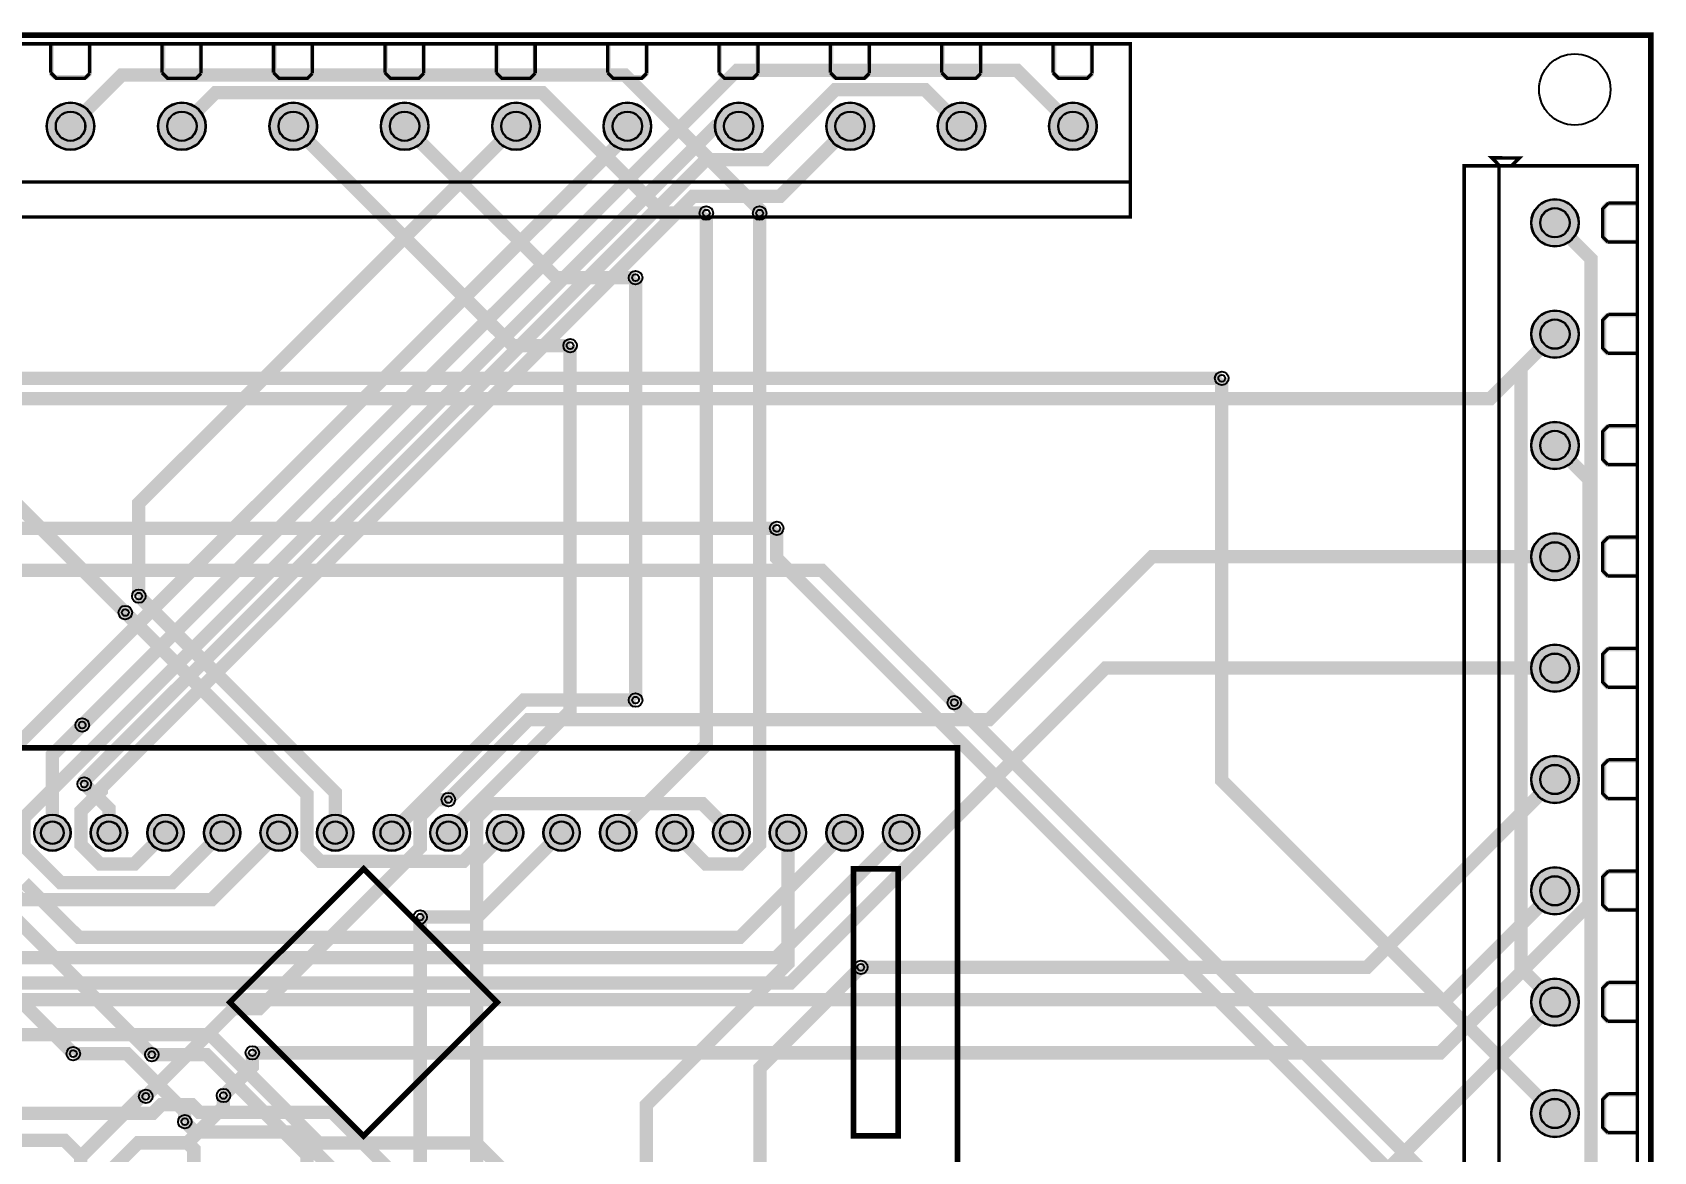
# Model space of a CAD drawing. Header units: millimetres. Extents: x 24 to 141, y 0 to 98.
# Drawn here: x 67.8 to 140.6, y 47.8 to 98.1 of the extents above; entities that cross this region are included whole.
import ezdxf

# ---------------------------------------------------------------- set-up
doc = ezdxf.new("R2010")
doc.units = ezdxf.units.MM
for name, color, linetype, true_color in [('BoardOutLine', 7, 'Continuous', 0xff00ff), ('BottomLayer', 7, 'Continuous', 0x0000ff), ('BottomSolderMaskLayer', 7, 'Continuous', 0xaa00ff), ('Document', 7, 'Continuous', 0xffffff), ('Hole', 7, 'Continuous', 0x222222), ('Multi-Layer', 7, 'Continuous', 0xc0c0c0), ('TopLayer', 7, 'Continuous', 0xff0000), ('TopSilkLayer', 7, 'Continuous', 0xffcc00), ('TopSolderMaskLayer', 7, 'Continuous', 0x800080)]:
    doc.layers.add(name, color=color, linetype=linetype, true_color=true_color)

msp = doc.modelspace()

# ---------------------------------------------------------------- hatches: boundary and pattern name
at = {"layer": 'BottomSolderMaskLayer'}
for points in [[(68.427, 93.853, 1), (70.578, 93.853, 1)], [(73.427, 93.853, 1), (75.578, 93.853, 1)], [(78.427, 93.853, 1), (80.578, 93.853, 1)], [(83.427, 93.853, 1), (85.578, 93.853, 1)], [(88.427, 93.853, 1), (90.578, 93.853, 1)], [(93.427, 93.853, 1), (95.578, 93.853, 1)], [(98.427, 93.853, 1), (100.578, 93.853, 1)], [(103.427, 93.853, 1), (105.578, 93.853, 1)], [(108.427, 93.853, 1), (110.578, 93.853, 1)], [(113.427, 93.853, 1), (115.578, 93.853, 1)], [(135.069, 89.516, 1), (137.22, 89.516, 1)], [(135.069, 84.516, 1), (137.22, 84.516, 1)], [(135.069, 79.516, 1), (137.22, 79.516, 1)], [(135.069, 74.516, 1), (137.22, 74.516, 1)], [(135.069, 69.516, 1), (137.22, 69.516, 1)], [(135.069, 64.516, 1), (137.22, 64.516, 1)], [(67.864, 62.125, 1), (69.515, 62.125, 1)], [(70.404, 62.125, 1), (72.055, 62.125, 1)], [(72.944, 62.125, 1), (74.595, 62.125, 1)], [(75.484, 62.125, 1), (77.135, 62.125, 1)], [(78.024, 62.125, 1), (79.675, 62.125, 1)], [(80.564, 62.125, 1), (82.215, 62.125, 1)], [(83.104, 62.125, 1), (84.755, 62.125, 1)], [(85.644, 62.125, 1), (87.295, 62.125, 1)], [(88.184, 62.125, 1), (89.835, 62.125, 1)], [(90.724, 62.125, 1), (92.375, 62.125, 1)], [(93.264, 62.125, 1), (94.915, 62.125, 1)], [(95.804, 62.125, 1), (97.455, 62.125, 1)], [(98.344, 62.125, 1), (99.995, 62.125, 1)], [(100.884, 62.125, 1), (102.535, 62.125, 1)], [(103.424, 62.125, 1), (105.075, 62.125, 1)], [(105.964, 62.125, 1), (107.615, 62.125, 1)], [(135.069, 59.516, 1), (137.22, 59.516, 1)], [(135.069, 54.516, 1), (137.22, 54.516, 1)], [(135.069, 49.516, 1), (137.22, 49.516, 1)]]:
    msp.add_hatch(color=256, dxfattribs=at).paths.add_polyline_path(points)
at = {"layer": 'Document'}
for points in [[(70.452, 97.553), (70.452, 96.153), (70.252, 95.953), (68.752, 95.953), (68.552, 96.153), (68.552, 97.553), (68.752, 97.553), (68.752, 96.253), (68.852, 96.153), (70.152, 96.153), (70.252, 96.253), (70.252, 97.553)], [(75.452, 97.553), (75.452, 96.153), (75.252, 95.953), (73.752, 95.953), (73.552, 96.153), (73.552, 97.553), (73.752, 97.553), (73.752, 96.253), (73.852, 96.153), (75.152, 96.153), (75.252, 96.253), (75.252, 97.553)], [(80.452, 97.553), (80.452, 96.153), (80.252, 95.953), (78.752, 95.953), (78.552, 96.153), (78.552, 97.553), (78.752, 97.553), (78.752, 96.253), (78.852, 96.153), (80.152, 96.153), (80.252, 96.253), (80.252, 97.553)], [(85.452, 97.553), (85.452, 96.153), (85.252, 95.953), (83.752, 95.953), (83.552, 96.153), (83.552, 97.553), (83.752, 97.553), (83.752, 96.253), (83.852, 96.153), (85.152, 96.153), (85.252, 96.253), (85.252, 97.553)], [(90.452, 97.553), (90.452, 96.153), (90.252, 95.953), (88.752, 95.953), (88.552, 96.153), (88.552, 97.553), (88.752, 97.553), (88.752, 96.253), (88.852, 96.153), (90.152, 96.153), (90.252, 96.253), (90.252, 97.553)], [(95.452, 97.553), (95.452, 96.153), (95.252, 95.953), (93.752, 95.953), (93.552, 96.153), (93.552, 97.553), (93.752, 97.553), (93.752, 96.253), (93.852, 96.153), (95.152, 96.153), (95.252, 96.253), (95.252, 97.553)], [(100.452, 97.553), (100.452, 96.153), (100.252, 95.953), (98.752, 95.953), (98.552, 96.153), (98.552, 97.553), (98.752, 97.553), (98.752, 96.253), (98.852, 96.153), (100.152, 96.153), (100.252, 96.253), (100.252, 97.553)], [(105.452, 97.553), (105.452, 96.153), (105.252, 95.953), (103.752, 95.953), (103.552, 96.153), (103.552, 97.553), (103.752, 97.553), (103.752, 96.253), (103.852, 96.153), (105.152, 96.153), (105.252, 96.253), (105.252, 97.553)], [(110.452, 97.553), (110.452, 96.153), (110.252, 95.953), (108.752, 95.953), (108.552, 96.153), (108.552, 97.553), (108.752, 97.553), (108.752, 96.253), (108.852, 96.153), (110.152, 96.153), (110.252, 96.253), (110.252, 97.553)], [(115.452, 97.553), (115.452, 96.153), (115.252, 95.953), (113.752, 95.953), (113.552, 96.153), (113.552, 97.553), (113.752, 97.553), (113.752, 96.253), (113.852, 96.153), (115.152, 96.153), (115.252, 96.253), (115.252, 97.553)], [(139.844, 88.566), (138.444, 88.566), (138.244, 88.766), (138.244, 90.266), (138.444, 90.466), (139.844, 90.466), (139.844, 90.266), (138.544, 90.266), (138.444, 90.166), (138.444, 88.866), (138.544, 88.766), (139.844, 88.766)], [(139.844, 83.566), (138.444, 83.566), (138.244, 83.766), (138.244, 85.266), (138.444, 85.466), (139.844, 85.466), (139.844, 85.266), (138.544, 85.266), (138.444, 85.166), (138.444, 83.866), (138.544, 83.766), (139.844, 83.766)], [(139.844, 78.566), (138.444, 78.566), (138.244, 78.766), (138.244, 80.266), (138.444, 80.466), (139.844, 80.466), (139.844, 80.266), (138.544, 80.266), (138.444, 80.166), (138.444, 78.866), (138.544, 78.766), (139.844, 78.766)], [(139.844, 73.566), (138.444, 73.566), (138.244, 73.766), (138.244, 75.266), (138.444, 75.466), (139.844, 75.466), (139.844, 75.266), (138.544, 75.266), (138.444, 75.166), (138.444, 73.866), (138.544, 73.766), (139.844, 73.766)], [(139.844, 68.566), (138.444, 68.566), (138.244, 68.766), (138.244, 70.266), (138.444, 70.466), (139.844, 70.466), (139.844, 70.266), (138.544, 70.266), (138.444, 70.166), (138.444, 68.866), (138.544, 68.766), (139.844, 68.766)], [(139.844, 63.566), (138.444, 63.566), (138.244, 63.766), (138.244, 65.266), (138.444, 65.466), (139.844, 65.466), (139.844, 65.266), (138.544, 65.266), (138.444, 65.166), (138.444, 63.866), (138.544, 63.766), (139.844, 63.766)], [(139.844, 58.566), (138.444, 58.566), (138.244, 58.766), (138.244, 60.266), (138.444, 60.466), (139.844, 60.466), (139.844, 60.266), (138.544, 60.266), (138.444, 60.166), (138.444, 58.866), (138.544, 58.766), (139.844, 58.766)], [(139.844, 53.566), (138.444, 53.566), (138.244, 53.766), (138.244, 55.266), (138.444, 55.466), (139.844, 55.466), (139.844, 55.266), (138.544, 55.266), (138.444, 55.166), (138.444, 53.866), (138.544, 53.766), (139.844, 53.766)], [(139.844, 48.566), (138.444, 48.566), (138.244, 48.766), (138.244, 50.266), (138.444, 50.466), (139.844, 50.466), (139.844, 50.266), (138.544, 50.266), (138.444, 50.166), (138.444, 48.866), (138.544, 48.766), (139.844, 48.766)]]:
    msp.add_hatch(color=256, dxfattribs=at).paths.add_polyline_path(points)
at = {"layer": 'Multi-Layer'}
for points in [[(68.452, 93.853, 1), (70.552, 93.853, 1)], [(73.452, 93.853, 1), (75.552, 93.853, 1)], [(78.452, 93.853, 1), (80.552, 93.853, 1)], [(83.452, 93.853, 1), (85.552, 93.853, 1)], [(88.452, 93.853, 1), (90.552, 93.853, 1)], [(93.452, 93.853, 1), (95.552, 93.853, 1)], [(98.452, 93.853, 1), (100.552, 93.853, 1)], [(103.452, 93.853, 1), (105.552, 93.853, 1)], [(108.452, 93.853, 1), (110.552, 93.853, 1)], [(113.452, 93.853, 1), (115.552, 93.853, 1)], [(135.094, 89.516, 1), (137.194, 89.516, 1)], [(135.094, 84.516, 1), (137.194, 84.516, 1)], [(135.094, 79.516, 1), (137.194, 79.516, 1)], [(135.094, 74.516, 1), (137.194, 74.516, 1)], [(135.094, 69.516, 1), (137.194, 69.516, 1)], [(135.094, 64.516, 1), (137.194, 64.516, 1)], [(67.889, 62.125, 1), (69.489, 62.125, 1)], [(70.429, 62.125, 1), (72.029, 62.125, 1)], [(72.969, 62.125, 1), (74.569, 62.125, 1)], [(75.509, 62.125, 1), (77.109, 62.125, 1)], [(78.049, 62.125, 1), (79.649, 62.125, 1)], [(80.589, 62.125, 1), (82.189, 62.125, 1)], [(83.129, 62.125, 1), (84.729, 62.125, 1)], [(85.669, 62.125, 1), (87.269, 62.125, 1)], [(88.209, 62.125, 1), (89.809, 62.125, 1)], [(90.749, 62.125, 1), (92.349, 62.125, 1)], [(93.289, 62.125, 1), (94.889, 62.125, 1)], [(95.829, 62.125, 1), (97.429, 62.125, 1)], [(98.369, 62.125, 1), (99.969, 62.125, 1)], [(100.909, 62.125, 1), (102.509, 62.125, 1)], [(103.449, 62.125, 1), (105.049, 62.125, 1)], [(105.989, 62.125, 1), (107.589, 62.125, 1)], [(135.094, 59.516, 1), (137.194, 59.516, 1)], [(135.094, 54.516, 1), (137.194, 54.516, 1)], [(135.094, 49.516, 1), (137.194, 49.516, 1)]]:
    msp.add_hatch(color=256, dxfattribs=at).paths.add_polyline_path(points)
at = {"layer": 'TopSolderMaskLayer'}
for points in [[(68.427, 93.853, 1), (70.578, 93.853, 1)], [(73.427, 93.853, 1), (75.578, 93.853, 1)], [(78.427, 93.853, 1), (80.578, 93.853, 1)], [(83.427, 93.853, 1), (85.578, 93.853, 1)], [(88.427, 93.853, 1), (90.578, 93.853, 1)], [(93.427, 93.853, 1), (95.578, 93.853, 1)], [(98.427, 93.853, 1), (100.578, 93.853, 1)], [(103.427, 93.853, 1), (105.578, 93.853, 1)], [(108.427, 93.853, 1), (110.578, 93.853, 1)], [(113.427, 93.853, 1), (115.578, 93.853, 1)], [(135.069, 89.516, 1), (137.22, 89.516, 1)], [(135.069, 84.516, 1), (137.22, 84.516, 1)], [(135.069, 79.516, 1), (137.22, 79.516, 1)], [(135.069, 74.516, 1), (137.22, 74.516, 1)], [(135.069, 69.516, 1), (137.22, 69.516, 1)], [(135.069, 64.516, 1), (137.22, 64.516, 1)], [(67.864, 62.125, 1), (69.515, 62.125, 1)], [(70.404, 62.125, 1), (72.055, 62.125, 1)], [(72.944, 62.125, 1), (74.595, 62.125, 1)], [(75.484, 62.125, 1), (77.135, 62.125, 1)], [(78.024, 62.125, 1), (79.675, 62.125, 1)], [(80.564, 62.125, 1), (82.215, 62.125, 1)], [(83.104, 62.125, 1), (84.755, 62.125, 1)], [(85.644, 62.125, 1), (87.295, 62.125, 1)], [(88.184, 62.125, 1), (89.835, 62.125, 1)], [(90.724, 62.125, 1), (92.375, 62.125, 1)], [(93.264, 62.125, 1), (94.915, 62.125, 1)], [(95.804, 62.125, 1), (97.455, 62.125, 1)], [(98.344, 62.125, 1), (99.995, 62.125, 1)], [(100.884, 62.125, 1), (102.535, 62.125, 1)], [(103.424, 62.125, 1), (105.075, 62.125, 1)], [(105.964, 62.125, 1), (107.615, 62.125, 1)], [(135.069, 59.516, 1), (137.22, 59.516, 1)], [(135.069, 54.516, 1), (137.22, 54.516, 1)], [(135.069, 49.516, 1), (137.22, 49.516, 1)]]:
    msp.add_hatch(color=256, dxfattribs=at).paths.add_polyline_path(points)

# ---------------------------------------------------------------- linework, layer by layer
at = {"layer": 'BoardOutLine', "const_width": 0.254}
msp.add_lwpolyline([(23.874, 92.928), (23.874, 97.94), (140.445, 97.94), (140.445, -0.105), (23.874, -0.105), (23.874, 92.928)], close=True, dxfattribs=at)
at = {"layer": 'BottomLayer', "const_width": 0.6}
for points in [[(70.029, 66.96), (99.437, 96.368), (111.988, 96.368), (114.502, 93.853)], [(109.502, 93.853), (107.864, 95.491), (103.83, 95.491), (100.688, 92.349), (98.028, 92.349), (70.119, 64.44), (70.119, 64.316)], [(71.961, 72.012), (64.502, 79.471), (64.502, 93.853)], [(78.849, 62.125), (75.849, 59.125), (67.274, 59.125), (64.879, 61.519), (64.879, 63.842), (94.502, 93.465), (94.502, 93.853)], [(99.502, 93.853), (98.467, 93.853), (67.419, 62.806), (67.419, 61.519), (69.055, 59.884), (74.068, 59.884), (76.309, 62.125)], [(104.502, 93.853), (101.359, 90.71), (97.455, 90.71), (70.878, 64.133), (70.878, 64.002), (69.975, 63.099), (69.975, 61.579), (70.837, 60.716), (72.36, 60.716), (73.769, 62.125)], [(89.502, 93.853), (72.568, 76.919), (72.568, 72.75)], [(98.044, 89.951), (98.044, 66.08), (94.089, 62.125)], [(100.439, 89.951), (100.439, 61.594), (99.561, 60.716), (98.039, 60.716), (96.629, 62.125)], [(136.271, 33.448), (137.764, 34.941), (137.764, 87.896), (136.144, 89.516)], [(94.869, 87.051), (94.869, 68.079)], [(136.144, 54.516), (134.615, 56.046), (134.615, 82.987), (136.144, 84.516)], [(91.932, 83.999), (91.932, 67.588), (86.469, 62.125)], [(121.186, 82.532), (121.186, 64.475), (136.144, 49.516)], [(69.627, 52.2), (62.339, 59.488), (62.339, 66.694), (62.212, 66.821), (62.212, 77.12), (63.482, 78.39)], [(101.206, 75.798), (101.206, 74.455), (136.144, 39.516)], [(55.862, 69.991), (55.862, 56.582), (62.919, 49.525), (73.197, 49.525), (73.578, 49.906), (74.947, 49.906), (75.29, 49.564), (81.251, 49.564), (83.929, 46.885)], [(109.178, 67.963), (132.625, 44.516), (136.144, 44.516)], [(72.882, 50.284), (76.826, 54.228), (77.975, 54.228), (85.199, 61.452), (85.199, 62.864), (85.95, 63.614), (86.466, 63.614)], [(101.709, 62.125), (101.709, 56.248), (95.359, 49.898), (95.359, 41.952), (84.225, 30.818), (56.222, 30.818), (54.592, 32.448), (54.592, 32.67)], [(73.153, 52.16), (63.609, 61.704), (63.609, 62.125)], [(83.636, 32.004), (87.739, 36.107), (87.739, 60.855), (89.009, 62.125)], [(83.89, 36.449), (85.2, 37.758), (85.2, 58.334)], [(53.703, 24.27), (55.051, 22.923), (59.393, 22.923), (60.053, 23.584), (60.053, 24.942), (65.105, 29.994), (84.513, 29.994), (100.452, 45.934), (100.452, 51.554), (104.979, 56.081)], [(76.369, 50.322), (77.665, 51.618), (77.665, 52.239)], [(81.389, 46.885), (79.587, 48.688), (75.093, 48.688), (74.633, 49.148)], [(63.609, 46.885), (65.032, 48.308), (69.236, 48.308), (69.959, 47.585), (69.959, 46.242), (80.856, 35.345)]]:
    msp.add_lwpolyline(points, dxfattribs=at)
at = {"layer": 'BottomSolderMaskLayer'}
for centre, radius in [((69.502, 93.853), 1.075), ((74.502, 93.853), 1.075), ((79.502, 93.853), 1.075), ((84.502, 93.853), 1.075), ((89.502, 93.853), 1.075), ((94.502, 93.853), 1.075), ((99.502, 93.853), 1.075), ((104.502, 93.853), 1.075), ((109.502, 93.853), 1.075), ((114.502, 93.853), 1.075), ((69.502, 93.853), 0.666), ((74.502, 93.853), 0.666), ((79.502, 93.853), 0.666), ((84.502, 93.853), 0.666), ((89.502, 93.853), 0.666), ((94.502, 93.853), 0.666), ((99.502, 93.853), 0.666), ((104.502, 93.853), 0.666), ((109.502, 93.853), 0.666), ((114.502, 93.853), 0.666), ((136.144, 89.516), 1.075), ((136.144, 89.516), 0.666), ((136.144, 84.516), 1.075), ((136.144, 84.516), 0.666), ((136.144, 79.516), 1.075), ((136.144, 79.516), 0.666), ((136.144, 74.516), 1.075), ((136.144, 74.516), 0.666), ((136.144, 69.516), 1.075), ((136.144, 69.516), 0.666), ((136.144, 64.516), 1.075), ((136.144, 64.516), 0.666), ((68.689, 62.125), 0.825), ((68.689, 62.125), 0.516), ((71.229, 62.125), 0.825), ((71.229, 62.125), 0.516), ((73.769, 62.125), 0.825), ((73.769, 62.125), 0.516), ((76.309, 62.125), 0.825), ((76.309, 62.125), 0.516), ((78.849, 62.125), 0.825), ((78.849, 62.125), 0.516), ((81.389, 62.125), 0.825), ((81.389, 62.125), 0.516), ((83.929, 62.125), 0.825), ((83.929, 62.125), 0.516), ((86.469, 62.125), 0.825), ((86.469, 62.125), 0.516), ((89.009, 62.125), 0.825), ((89.009, 62.125), 0.516), ((91.549, 62.125), 0.825), ((91.549, 62.125), 0.516), ((94.089, 62.125), 0.825), ((94.089, 62.125), 0.516), ((96.629, 62.125), 0.825), ((96.629, 62.125), 0.516), ((99.169, 62.125), 0.825), ((99.169, 62.125), 0.516), ((101.709, 62.125), 0.825), ((101.709, 62.125), 0.516), ((104.249, 62.125), 0.825), ((104.249, 62.125), 0.516), ((106.789, 62.125), 0.825), ((106.789, 62.125), 0.516), ((136.144, 59.516), 1.075), ((136.144, 59.516), 0.666), ((136.144, 54.516), 1.075), ((136.144, 54.516), 0.666), ((136.144, 49.516), 1.075), ((136.144, 49.516), 0.666)]:
    msp.add_circle(centre, radius, dxfattribs=at)
at = {"layer": 'Hole'}
for centre in [(98.044, 89.951), (100.439, 89.951), (94.869, 87.051), (91.932, 83.999), (121.186, 82.532), (101.206, 75.798), (72.568, 72.75), (71.961, 72.012), (94.869, 68.08), (109.178, 67.963), (70.029, 66.96), (70.119, 64.316), (86.466, 63.614), (85.2, 58.335), (104.979, 56.081), (69.627, 52.2), (73.153, 52.16), (77.665, 52.24), (72.882, 50.284), (76.369, 50.322), (74.633, 49.148)]:
    msp.add_circle(centre, 0.153, dxfattribs=at)
at = {"layer": 'Multi-Layer'}
for centre, radius in [((137.033, 95.504), 1.6), ((69.502, 93.853), 1.05), ((74.502, 93.853), 1.05), ((79.502, 93.853), 1.05), ((84.502, 93.853), 1.05), ((89.502, 93.853), 1.05), ((94.502, 93.853), 1.05), ((99.502, 93.853), 1.05), ((104.502, 93.853), 1.05), ((109.502, 93.853), 1.05), ((114.502, 93.853), 1.05), ((69.502, 93.853), 0.65), ((74.502, 93.853), 0.65), ((79.502, 93.853), 0.65), ((84.502, 93.853), 0.65), ((89.502, 93.853), 0.65), ((94.502, 93.853), 0.65), ((99.502, 93.853), 0.65), ((104.502, 93.853), 0.65), ((109.502, 93.853), 0.65), ((114.502, 93.853), 0.65), ((98.044, 89.951), 0.305), ((100.439, 89.951), 0.305), ((136.144, 89.516), 1.05), ((136.144, 89.516), 0.65), ((94.869, 87.051), 0.305), ((136.144, 84.516), 1.05), ((136.144, 84.516), 0.65), ((91.932, 83.999), 0.305), ((121.186, 82.532), 0.305), ((136.144, 79.516), 1.05), ((136.144, 79.516), 0.65), ((101.206, 75.798), 0.305), ((136.144, 74.516), 1.05), ((136.144, 74.516), 0.65), ((72.568, 72.75), 0.305), ((71.961, 72.012), 0.305), ((136.144, 69.516), 1.05), ((136.144, 69.516), 0.65), ((94.869, 68.08), 0.305), ((109.178, 67.963), 0.305), ((70.029, 66.96), 0.305), ((136.144, 64.516), 1.05), ((136.144, 64.516), 0.65), ((70.119, 64.316), 0.305), ((86.466, 63.614), 0.305), ((68.689, 62.125), 0.8), ((68.689, 62.125), 0.5), ((71.229, 62.125), 0.8), ((71.229, 62.125), 0.5), ((73.769, 62.125), 0.8), ((73.769, 62.125), 0.5), ((76.309, 62.125), 0.8), ((76.309, 62.125), 0.5), ((78.849, 62.125), 0.8), ((78.849, 62.125), 0.5), ((81.389, 62.125), 0.8), ((81.389, 62.125), 0.5), ((83.929, 62.125), 0.8), ((83.929, 62.125), 0.5), ((86.469, 62.125), 0.8), ((86.469, 62.125), 0.5), ((89.009, 62.125), 0.8), ((89.009, 62.125), 0.5), ((91.549, 62.125), 0.8), ((91.549, 62.125), 0.5), ((94.089, 62.125), 0.8), ((94.089, 62.125), 0.5), ((96.629, 62.125), 0.8), ((96.629, 62.125), 0.5), ((99.169, 62.125), 0.8), ((99.169, 62.125), 0.5), ((101.709, 62.125), 0.8), ((101.709, 62.125), 0.5), ((104.249, 62.125), 0.8), ((104.249, 62.125), 0.5), ((106.789, 62.125), 0.8), ((106.789, 62.125), 0.5), ((136.144, 59.516), 1.05), ((136.144, 59.516), 0.65), ((85.2, 58.335), 0.305), ((104.979, 56.081), 0.305), ((136.144, 54.516), 1.05), ((136.144, 54.516), 0.65), ((69.627, 52.2), 0.305), ((73.153, 52.16), 0.305), ((77.665, 52.24), 0.305), ((72.882, 50.284), 0.305), ((76.369, 50.322), 0.305), ((136.144, 49.516), 1.05), ((136.144, 49.516), 0.65), ((74.633, 49.148), 0.305)]:
    msp.add_circle(centre, radius, dxfattribs=at)
at = {"layer": 'TopLayer', "const_width": 0.6}
for points in [[(69.502, 93.853), (71.798, 96.149), (94.394, 96.149), (100.439, 90.104), (100.439, 89.951)], [(98.044, 89.951), (96.094, 89.951), (90.688, 95.357), (76.006, 95.357), (74.502, 93.853)], [(79.502, 93.853), (89.357, 83.999), (91.932, 83.999)], [(84.502, 93.853), (91.305, 87.051), (94.869, 87.051)], [(136.144, 84.516), (133.24, 81.612), (61.624, 81.612), (58.402, 78.39)], [(55.862, 78.39), (60.004, 82.532), (121.186, 82.532)], [(136.144, 79.516), (137.674, 77.987), (137.674, 58.919), (130.995, 52.239), (77.665, 52.239)], [(48.416, 73.876), (50.338, 75.798), (101.206, 75.798)], [(86.466, 63.614), (90.056, 67.205), (110.743, 67.205), (118.054, 74.516), (136.144, 74.516)], [(53.966, 73.906), (103.235, 73.906), (109.178, 67.963)], [(72.568, 72.75), (81.389, 63.928), (81.389, 62.125)], [(99.169, 62.125), (97.867, 63.428), (88.367, 63.428), (87.739, 62.8), (87.739, 61.444), (87.138, 60.843), (80.715, 60.843), (80.119, 61.438), (80.119, 63.854), (71.961, 72.012)], [(57.728, 49.262), (63.841, 55.375), (101.818, 55.375), (115.959, 69.516), (136.144, 69.516)], [(94.869, 68.079), (89.858, 68.079), (83.929, 62.151), (83.929, 62.125)], [(68.689, 62.125), (68.689, 65.62), (70.029, 66.96)], [(104.979, 56.081), (127.709, 56.081), (136.144, 64.516)], [(70.119, 64.316), (71.229, 63.206), (71.229, 62.125)], [(106.789, 62.125), (101.182, 56.518), (57.135, 56.518)], [(104.249, 62.125), (99.548, 57.424), (69.881, 57.424), (67.421, 59.884)], [(91.549, 62.125), (87.758, 58.334), (85.2, 58.334)], [(136.144, 59.516), (131.249, 54.621), (64.377, 54.621), (49.893, 40.137), (49.893, 26.941), (48.623, 25.671)], [(106.789, 46.885), (128.514, 46.885), (136.144, 54.516)], [(89.009, 46.885), (87.698, 48.197), (80.635, 48.197), (75.777, 53.055), (63.884, 53.055), (60.555, 49.726)], [(74.633, 49.148), (74.633, 49.606), (72.039, 52.2), (69.627, 52.2)], [(73.153, 52.16), (75.605, 52.16), (80.119, 47.645), (80.119, 46.355), (88.452, 38.022), (129.008, 38.022), (138.094, 28.936), (138.094, 13.166), (136.398, 11.47)], [(61.323, 32.67), (61.323, 35.893), (69.959, 44.529), (69.959, 47.56), (72.683, 50.284), (72.882, 50.284)], [(74.757, 48.198), (76.369, 49.81), (76.369, 50.322)], [(71.229, 46.885), (72.542, 48.198), (74.757, 48.198)], [(74.757, 48.198), (75.039, 47.916), (75.039, 29.175), (73.572, 27.708)]]:
    msp.add_lwpolyline(points, dxfattribs=at)
at = {"layer": 'TopSilkLayer'}
for points, const_width in [([(117.078, 89.777), (41.926, 89.777), (41.926, 97.553), (117.078, 97.553), (117.078, 89.777)], 0.152), ([(132.068, 36.941), (132.068, 92.074), (139.845, 92.074), (139.845, 36.941), (132.068, 36.941)], 0.152), ([(82.659, 60.505), (82.659, 60.505), (76.659, 54.505), (82.659, 48.505), (88.659, 54.505), (88.659, 54.505), (82.659, 60.505)], 0.254), ([(104.659, 60.505), (106.659, 60.505), (106.659, 48.505), (104.659, 48.505), (104.659, 60.505)], 0.254)]:
    msp.add_lwpolyline(points, close=True, dxfattribs=dict(at, const_width=const_width))
for points, const_width in [([(68.615, 96.255), (68.615, 97.553)], 0.152), ([(70.362, 97.553), (70.362, 96.224)], 0.152), ([(73.615, 96.255), (73.615, 97.553)], 0.152), ([(75.362, 97.553), (75.362, 96.224)], 0.152), ([(78.615, 96.255), (78.615, 97.553)], 0.152), ([(80.362, 97.553), (80.362, 96.224)], 0.152), ([(83.615, 96.255), (83.615, 97.553)], 0.152), ([(85.362, 97.553), (85.362, 96.224)], 0.152), ([(88.615, 96.255), (88.615, 97.553)], 0.152), ([(90.362, 97.553), (90.362, 96.224)], 0.152), ([(93.615, 96.255), (93.615, 97.553)], 0.152), ([(95.362, 97.553), (95.362, 96.224)], 0.152), ([(98.615, 96.255), (98.615, 97.553)], 0.152), ([(100.362, 97.553), (100.362, 96.224)], 0.152), ([(103.615, 96.255), (103.615, 97.553)], 0.152), ([(105.362, 97.553), (105.362, 96.224)], 0.152), ([(108.615, 96.255), (108.615, 97.553)], 0.152), ([(110.362, 97.553), (110.362, 96.224)], 0.152), ([(113.615, 96.255), (113.615, 97.553)], 0.152), ([(115.362, 97.553), (115.362, 96.224)], 0.152), ([(70.362, 96.224), (70.139, 96.001), (68.869, 96.001), (68.615, 96.255)], 0.152), ([(75.362, 96.224), (75.139, 96.001), (73.869, 96.001), (73.615, 96.255)], 0.152), ([(80.362, 96.224), (80.139, 96.001), (78.869, 96.001), (78.615, 96.255)], 0.152), ([(85.362, 96.224), (85.139, 96.001), (83.869, 96.001), (83.615, 96.255)], 0.152), ([(90.362, 96.224), (90.139, 96.001), (88.869, 96.001), (88.615, 96.255)], 0.152), ([(95.362, 96.224), (95.139, 96.001), (93.869, 96.001), (93.615, 96.255)], 0.152), ([(100.362, 96.224), (100.139, 96.001), (98.869, 96.001), (98.615, 96.255)], 0.152), ([(105.362, 96.224), (105.139, 96.001), (103.869, 96.001), (103.615, 96.255)], 0.152), ([(110.362, 96.224), (110.139, 96.001), (108.869, 96.001), (108.615, 96.255)], 0.152), ([(115.362, 96.224), (115.139, 96.001), (113.869, 96.001), (113.615, 96.255)], 0.152), ([(133.731, 92.075), (133.664, 92.075), (133.321, 92.425), (133.311, 92.435), (134.546, 92.429), (134.192, 92.075)], 0.152), ([(133.634, 92.016), (133.634, 36.944)], 0.152), ([(41.922, 91.343), (117.075, 91.343)], 0.152), ([(138.515, 88.656), (138.292, 88.879), (138.292, 90.149), (138.546, 90.403)], 0.152), ([(138.546, 90.403), (139.844, 90.403)], 0.152), ([(139.844, 88.656), (138.515, 88.656)], 0.152), ([(138.515, 83.656), (138.292, 83.879), (138.292, 85.149), (138.546, 85.403)], 0.152), ([(138.546, 85.403), (139.844, 85.403)], 0.152), ([(139.844, 83.656), (138.515, 83.656)], 0.152), ([(138.515, 78.656), (138.292, 78.879), (138.292, 80.149), (138.546, 80.403)], 0.152), ([(138.546, 80.403), (139.844, 80.403)], 0.152), ([(139.844, 78.656), (138.515, 78.656)], 0.152), ([(138.515, 73.656), (138.292, 73.879), (138.292, 75.149), (138.546, 75.403)], 0.152), ([(138.546, 75.403), (139.844, 75.403)], 0.152), ([(139.844, 73.656), (138.515, 73.656)], 0.152), ([(138.515, 68.656), (138.292, 68.879), (138.292, 70.149), (138.546, 70.403)], 0.152), ([(138.546, 70.403), (139.844, 70.403)], 0.152), ([(139.844, 68.656), (138.515, 68.656)], 0.152), ([(55.989, 65.935), (109.329, 65.935), (109.329, 43.075), (55.989, 43.075)], 0.254), ([(138.515, 63.656), (138.292, 63.879), (138.292, 65.149), (138.546, 65.403)], 0.152), ([(138.546, 65.403), (139.844, 65.403)], 0.152), ([(139.844, 63.656), (138.515, 63.656)], 0.152), ([(138.515, 58.656), (138.292, 58.879), (138.292, 60.149), (138.546, 60.403)], 0.152), ([(138.546, 60.403), (139.844, 60.403)], 0.152), ([(139.844, 58.656), (138.515, 58.656)], 0.152), ([(138.515, 53.656), (138.292, 53.879), (138.292, 55.149), (138.546, 55.403)], 0.152), ([(138.546, 55.403), (139.844, 55.403)], 0.152), ([(139.844, 53.656), (138.515, 53.656)], 0.152), ([(138.515, 48.656), (138.292, 48.879), (138.292, 50.149), (138.546, 50.403)], 0.152), ([(138.546, 50.403), (139.844, 50.403)], 0.152), ([(139.844, 48.656), (138.515, 48.656)], 0.152)]:
    msp.add_lwpolyline(points, dxfattribs=dict(at, const_width=const_width))
at = {"layer": 'TopSolderMaskLayer'}
for centre, radius in [((69.502, 93.853), 1.075), ((74.502, 93.853), 1.075), ((79.502, 93.853), 1.075), ((84.502, 93.853), 1.075), ((89.502, 93.853), 1.075), ((94.502, 93.853), 1.075), ((99.502, 93.853), 1.075), ((104.502, 93.853), 1.075), ((109.502, 93.853), 1.075), ((114.502, 93.853), 1.075), ((69.502, 93.853), 0.666), ((74.502, 93.853), 0.666), ((79.502, 93.853), 0.666), ((84.502, 93.853), 0.666), ((89.502, 93.853), 0.666), ((94.502, 93.853), 0.666), ((99.502, 93.853), 0.666), ((104.502, 93.853), 0.666), ((109.502, 93.853), 0.666), ((114.502, 93.853), 0.666), ((136.144, 89.516), 1.075), ((136.144, 89.516), 0.666), ((136.144, 84.516), 1.075), ((136.144, 84.516), 0.666), ((136.144, 79.516), 1.075), ((136.144, 79.516), 0.666), ((136.144, 74.516), 1.075), ((136.144, 74.516), 0.666), ((136.144, 69.516), 1.075), ((136.144, 69.516), 0.666), ((136.144, 64.516), 1.075), ((136.144, 64.516), 0.666), ((68.689, 62.125), 0.825), ((68.689, 62.125), 0.516), ((71.229, 62.125), 0.825), ((71.229, 62.125), 0.516), ((73.769, 62.125), 0.825), ((73.769, 62.125), 0.516), ((76.309, 62.125), 0.825), ((76.309, 62.125), 0.516), ((78.849, 62.125), 0.825), ((78.849, 62.125), 0.516), ((81.389, 62.125), 0.825), ((81.389, 62.125), 0.516), ((83.929, 62.125), 0.825), ((83.929, 62.125), 0.516), ((86.469, 62.125), 0.825), ((86.469, 62.125), 0.516), ((89.009, 62.125), 0.825), ((89.009, 62.125), 0.516), ((91.549, 62.125), 0.825), ((91.549, 62.125), 0.516), ((94.089, 62.125), 0.825), ((94.089, 62.125), 0.516), ((96.629, 62.125), 0.825), ((96.629, 62.125), 0.516), ((99.169, 62.125), 0.825), ((99.169, 62.125), 0.516), ((101.709, 62.125), 0.825), ((101.709, 62.125), 0.516), ((104.249, 62.125), 0.825), ((104.249, 62.125), 0.516), ((106.789, 62.125), 0.825), ((106.789, 62.125), 0.516), ((136.144, 59.516), 1.075), ((136.144, 59.516), 0.666), ((136.144, 54.516), 1.075), ((136.144, 54.516), 0.666), ((136.144, 49.516), 1.075), ((136.144, 49.516), 0.666)]:
    msp.add_circle(centre, radius, dxfattribs=at)

doc.saveas('drawing.dxf')
